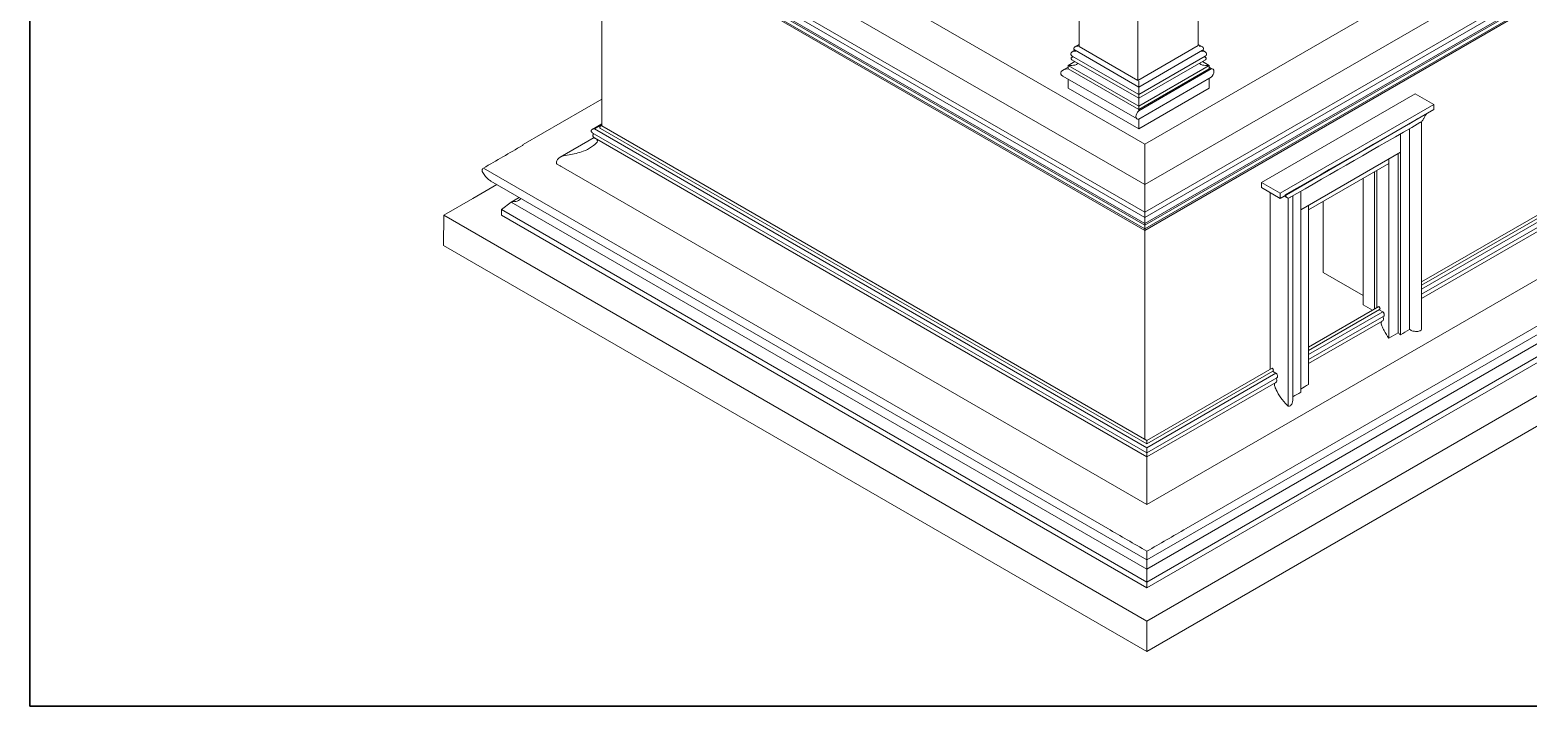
# Model space of a CAD drawing. Header units: millimetres. Extents: x 0 to 319, y 0 to 231.
# Drawn here: x 0 to 202, y 0 to 91.2 of the extents above; entities that cross this region are included whole.
import ezdxf

# ---------------------------------------------------------------- set-up
doc = ezdxf.new("R2010")
doc.units = ezdxf.units.MM
doc.layers.get('0').update_dxf_attribs({"lineweight": 9})
doc.layers.add('11-Template', color=30, linetype='Continuous', lineweight=30)

msp = doc.modelspace()

# ---------------------------------------------------------------- linework, layer by layer
at = {"color": 0, "linetype": 'Continuous', "lineweight": 0, "extrusion": (-5.55112e-17, 0.816497, 0.57735)}
for p, q in [((141.44, 88.91), (141.44, 126.81)), ((157.5, 89.05), (157.5, 126.87)), ((149.34, 84.35), (149.34, 122.25)), ((150.28, 75.76), (74.55, 119.48)), ((226, 119.48), (150.28, 75.76)), ((74.55, 114.02), (150.28, 70.3)), ((74.55, 114.02), (150.28, 70.3)), ((150.28, 70.3), (226, 114.02)), ((150.28, 70.3), (226, 114.02)), ((69.47, 112.53), (150.28, 65.88)), ((69.83, 113.03), (150.28, 66.58)), ((70.27, 111.23), (150.28, 65.04)), ((150.28, 66.58), (230.73, 113.03)), ((150.28, 65.88), (231.09, 112.53)), ((150.28, 65.04), (230.29, 111.23)), ((75.53, 107.99), (150.28, 64.84)), ((76.24, 107.06), (150.28, 64.32)), ((150.28, 64.84), (225.03, 107.99)), ((150.28, 64.32), (224.32, 107.06)), ((76.58, 106.68), (150.28, 64.13)), ((77.09, 78.24), (77.09, 106.38)), ((150.28, 64.13), (223.97, 106.68)), ((140.89, 88.88), (141.44, 89.2)), ((149.34, 84.35), (141.44, 88.91)), ((157.5, 89.05), (149.34, 84.35)), ((158.05, 88.88), (157.5, 89.2)), ((139.96, 86.37), (140.88, 86.9)), ((140.46, 87.46), (140.64, 87.56)), ((149.47, 81.94), (140.46, 87.14)), ((140.51, 88.2), (140.88, 88.42)), ((149.47, 82.46), (140.51, 87.64)), ((149.47, 83.46), (140.89, 88.41)), ((149.47, 83.46), (158.05, 88.41)), ((149.47, 82.46), (158.43, 87.64)), ((149.47, 81.94), (158.49, 87.14)), ((158.43, 88.2), (158.06, 88.42)), ((158.98, 86.37), (158.06, 86.9)), ((158.49, 87.46), (158.3, 87.56)), ((139.25, 85.74), (139.96, 86.16)), ((149.24, 79.15), (139.25, 84.92)), ((139.96, 85.92), (139.96, 86.37)), ((149.47, 80.88), (139.96, 86.37)), ((149.47, 80.42), (139.96, 85.92)), ((149.47, 80.88), (158.98, 86.37)), ((149.47, 80.42), (158.98, 85.92)), ((149.47, 80.25), (159.24, 85.9)), ((158.98, 85.92), (158.98, 86.37)), ((159.47, 85.87), (158.98, 86.16)), ((139.96, 83.31), (139.96, 84.51)), ((159.24, 84.77), (149.47, 79.13)), ((149.47, 83.46), (149.47, 84.26)), ((149.47, 82.46), (149.47, 83.42)), ((158.98, 83.31), (158.98, 84.62)), ((66.47, 75.69), (77.09, 81.82)), ((149.47, 81.94), (149.47, 82.46)), ((149.47, 80.88), (149.47, 80.42)), ((166.02, 70.59), (186.75, 82.56)), ((189.26, 81.11), (168.53, 69.14)), ((186.75, 82.56), (189.26, 81.11)), ((189.26, 80.42), (189.26, 81.11)), ((149.47, 80.25), (149.47, 80.42)), ((149.47, 79.13), (149.47, 77.82)), ((168.53, 68.45), (189.26, 80.42)), ((187.6, 50.78), (187.6, 78.79)), ((75.81, 77.74), (77.09, 78.48)), ((150.58, 34.13), (75.81, 77.3)), ((76.09, 77.83), (77.09, 78.41)), ((150.58, 34.83), (76.09, 77.83)), ((76.91, 78.18), (77.09, 78.28)), ((150.58, 35.35), (76.91, 77.89)), ((150.58, 35.81), (77.09, 78.24)), ((184.75, 74.67), (184.75, 77.14)), ((184.75, 50.07), (184.75, 77.14)), ((185.99, 50.79), (185.99, 77.86)), ((187.6, 57.18), (224.07, 78.24)), ((187.6, 56.73), (224.25, 77.89)), ((187.6, 56.2), (225.06, 77.83)), ((187.6, 55.51), (225.35, 77.3)), ((71.47, 74), (76.04, 76.64)), ((150.58, 33.6), (76.09, 76.61)), ((150.28, 75.76), (150.28, 70.3)), ((187.6, 54.97), (225.06, 76.61)), ((150.58, 27.16), (71.06, 73.07)), ((150.58, 27.16), (230.1, 73.07)), ((171.31, 66.92), (184.75, 74.67)), ((172.38, 66.9), (183.19, 73.14)), ((183.19, 73.14), (183.19, 73.77)), ((183.2, 49.61), (183.2, 73.78)), ((184.46, 50.34), (184.46, 74.51)), ((145.29, 23.93), (61.12, 72.53)), ((150.58, 19.71), (62.11, 70.79)), ((150.58, 19.71), (239.04, 70.79)), ((155.87, 23.93), (240.04, 72.53)), ((179.72, 54.09), (179.72, 71.14)), ((181.26, 53.52), (181.26, 72.03)), ((181.55, 72.2), (181.55, 53.69)), ((181.55, 72.2), (181.55, 53.69)), ((59.69, 68.45), (62.92, 70.32)), ((166.02, 70.59), (168.53, 69.14)), ((166.02, 69.9), (166.02, 70.59)), ((166.02, 69.9), (168.53, 68.45)), ((167.17, 69.23), (167.17, 45.39)), ((168.53, 69.14), (168.53, 68.45)), ((169.1, 68.78), (169.45, 68.58)), ((170.23, 41.21), (170.23, 68.78)), ((171.31, 69.4), (171.31, 66.92)), ((171.31, 42.31), (171.31, 69.4)), ((59.69, 68.42), (55.81, 66.17)), ((59.69, 68.45), (59.69, 68.42)), ((64.89, 67.94), (63.56, 66.96)), ((150.58, 16.72), (63.56, 66.96)), ((63.56, 66.96), (63.56, 66.18)), ((64.89, 67.94), (65.97, 68.56)), ((150.58, 18.47), (64.89, 67.94)), ((150.58, 18.47), (236.27, 67.94)), ((150.58, 16.72), (237.6, 66.96)), ((169.64, 40.41), (169.64, 68.49)), ((172.37, 43.36), (172.37, 67.53)), ((172.37, 66.91), (172.38, 66.9)), ((172.38, 67.54), (172.38, 66.9)), ((174.34, 58.44), (174.34, 68.04)), ((55.81, 66.17), (55.76, 62.11)), ((150.58, 11.45), (55.81, 66.17)), ((150.58, 15.94), (63.56, 66.18)), ((150.28, 66.58), (150.28, 65.88)), ((150.28, 65.04), (150.28, 65.88)), ((150.58, 15.94), (237.6, 66.18)), ((150.58, 11.45), (245.35, 66.17)), ((150.28, 35.98), (150.28, 64.13)), ((55.76, 62.11), (150.58, 7.36)), ((150.58, 7.36), (245.4, 62.11)), ((179.72, 55.34), (174.34, 58.44)), ((172.37, 48.39), (181.86, 53.87)), ((172.37, 47.94), (181.95, 53.47)), ((172.37, 47.41), (182.36, 53.17)), ((172.37, 46.72), (182.5, 52.57)), ((180.98, 53.36), (179.72, 54.09)), ((181.9, 53.44), (182.36, 53.17)), ((172.37, 46.18), (182.36, 51.95)), ((150.58, 35.81), (167.47, 45.56)), ((150.58, 35.35), (167.56, 45.16)), ((150.58, 34.83), (167.97, 44.87)), ((167.51, 45.13), (167.97, 44.87)), ((150.58, 34.13), (168.11, 44.26)), ((150.58, 33.6), (167.97, 43.64)), ((150.58, 16.72), (150.58, 18.47)), ((150.58, 15.94), (150.58, 16.72)), ((150.58, 7.36), (150.58, 11.45))]:
    msp.add_line(p, q, dxfattribs=at)
for p, q in [((139.96, 83.31), (149.47, 77.82)), ((149.47, 77.82), (158.98, 83.31))]:
    msp.add_line(p, q)
at = {"color": 0, "linetype": 'Continuous', "lineweight": 0, "extrusion": (-3.30453e-17, -1.66533e-16, -1)}
msp.add_ellipse((141.3, 88.65), major_axis=(0.575, 0), ratio=0.57735, start_param=2.356194, end_param=4.712389, dxfattribs=at)
at = {"color": 0, "linetype": 'Continuous', "lineweight": 0}
for centre, major_axis, start_param, end_param in [((157.64, 88.65), (-0.575, 0), 2.356194, 4.712389), ((157.94, 87.92), (0.689, 0), -0.785398, 1.570796), ((158.21, 87.3), (-0.383, 0), 2.356194, 4.668458), ((158.98, 85.33), (-1.01, 0), -1.832443, -1.570796), ((159.11, 85.26), (0.357, 0.619), -2.094548, 0.523752), ((149.6, 79.77), (-0.357, -0.619), -2.094548, 0.523752)]:
    msp.add_ellipse(centre, major_axis=major_axis, ratio=0.57735, start_param=start_param, end_param=end_param, dxfattribs=at)
at = {"color": 0, "linetype": 'Continuous', "lineweight": 0, "extrusion": (-7.76119e-17, -7.82606e-33, -1)}
msp.add_ellipse((141, 87.92), major_axis=(0.689, 0), ratio=0.57735, start_param=2.356194, end_param=4.712389, dxfattribs=at)
at = {"color": 0, "linetype": 'Continuous', "lineweight": 0, "extrusion": (4.2552e-17, -5.55112e-17, -1)}
msp.add_ellipse((140.73, 87.3), major_axis=(0.383, 0), ratio=0.57735, start_param=2.356194, end_param=4.668458, dxfattribs=at)
at = {"color": 0, "linetype": 'Continuous', "lineweight": 0, "extrusion": (-3.2095e-17, -1.66533e-16, -1)}
msp.add_ellipse((139.96, 85.33), major_axis=(1.01, 0), ratio=0.57735, start_param=2.356194, end_param=4.712389, dxfattribs=at)
at = {"color": 0, "linetype": 'Continuous', "lineweight": 0}
for points, knots in [([(140.84, 87.43), (140.83, 87.44), (140.83, 87.44), (140.83, 87.44), (140.83, 87.45), (140.83, 87.45), (140.83, 87.45), (140.83, 87.45)], [0.06844348, 0.06844348, 0.06844348, 0.06844348, 0.08394515, 0.08394515, 0.0966827, 0.0966827, 0.10548621, 0.10548621, 0.10548621, 0.10548621]), ([(158.1, 87.43), (158.11, 87.44), (158.11, 87.44), (158.11, 87.44), (158.11, 87.44), (158.11, 87.45), (158.11, 87.45), (158.11, 87.45), (158.11, 87.45), (158.11, 87.45)], [0.13090762, 0.13090762, 0.13090762, 0.13090762, 0.14474234, 0.14474234, 0.15599817, 0.15599817, 0.167254, 0.167254, 0.1690782, 0.1690782, 0.1690782, 0.1690782]), ([(139.96, 86.37), (140.29, 86.37), (140.63, 86.37), (140.95, 86.45), (141.02, 86.47), (141.12, 86.52), (141.16, 86.55), (141.22, 86.63), (141.24, 86.66), (141.25, 86.69)], [0, 0, 0, 0, 1.203402, 1.203402, 1.59623, 1.59623, 1.832188, 1.832188, 1.965514, 1.965514, 1.965514, 1.965514]), ([(158.98, 86.37), (158.65, 86.37), (158.31, 86.37), (157.99, 86.45), (157.92, 86.47), (157.82, 86.52), (157.78, 86.55), (157.72, 86.63), (157.7, 86.66), (157.69, 86.69)], [0, 0, 0, 0, 1.203402, 1.203402, 1.59623, 1.59623, 1.832188, 1.832188, 1.965514, 1.965514, 1.965514, 1.965514]), ([(149.35, 82.53), (149.35, 82.53), (149.35, 82.53), (149.34, 82.53), (149.34, 82.53), (149.33, 82.53), (149.32, 82.53), (149.32, 82.54)], [0.01448681, 0.01448681, 0.01448681, 0.01448681, 0.02329032, 0.02329032, 0.03602787, 0.03602787, 0.05152954, 0.05152954, 0.05152954, 0.05152954]), ([(149.47, 81.94), (149.47, 81.9), (149.47, 81.87), (149.47, 81.76), (149.47, 81.71), (149.47, 81.61), (149.47, 81.55), (149.47, 81.4), (149.47, 81.3), (149.47, 81.1), (149.47, 80.99), (149.47, 80.88)], [0.614644, 0.614644, 0.614644, 0.614644, 0.761076, 0.761076, 1.035088, 1.035088, 1.434809, 1.434809, 2.229311, 2.229311, 3.154262, 3.154262, 3.154262, 3.154262]), ([(149.59, 82.53), (149.59, 82.53), (149.59, 82.53), (149.59, 82.53), (149.6, 82.53), (149.6, 82.53), (149.61, 82.53), (149.61, 82.53), (149.62, 82.53), (149.62, 82.54)], [0.07538314, 0.07538314, 0.07538314, 0.07538314, 0.07720734, 0.07720734, 0.08846318, 0.08846318, 0.09971901, 0.09971901, 0.11355373, 0.11355373, 0.11355373, 0.11355373]), ([(187.65, 78.82), (187.72, 78.93), (187.86, 79.15), (188.01, 79.46), (188.16, 79.68), (188.23, 79.79), (188.26, 79.84)], [-292.951313, -292.951313, -292.951313, -292.951313, -244.128652, -194.265793, -164.272047, -143.446312, -143.446312, -143.446312, -143.446312]), ([(76.09, 77.83), (76.01, 77.82), (75.92, 77.8), (75.8, 77.74), (75.75, 77.71), (75.69, 77.65), (75.67, 77.62), (75.65, 77.56), (75.65, 77.53), (75.66, 77.47), (75.67, 77.44), (75.71, 77.38), (75.74, 77.35), (75.78, 77.32), (75.8, 77.31), (75.81, 77.3)], [0, 0, 0, 0, 0.308274, 0.308274, 0.552384, 0.552384, 0.741321, 0.741321, 0.899554, 0.899554, 1.067616, 1.067616, 1.267467, 1.267467, 1.337357, 1.337357, 1.337357, 1.337357]), ([(76.03, 77.18), (76, 77.15), (75.97, 77.12), (75.91, 77.05), (75.89, 77.01), (75.87, 76.92), (75.87, 76.88), (75.89, 76.8), (75.92, 76.76), (75.98, 76.68), (76.03, 76.64), (76.09, 76.61)], [0.097737, 0.097737, 0.097737, 0.097737, 0.274566, 0.274566, 0.495946, 0.495946, 0.693102, 0.693102, 0.903572, 0.903572, 1.1693, 1.1693, 1.1693, 1.1693]), ([(77.09, 78.24), (77.03, 78.23), (76.98, 78.21), (76.9, 78.18), (76.87, 78.16), (76.83, 78.11), (76.82, 78.09), (76.81, 78.05), (76.8, 78.03), (76.81, 77.99), (76.82, 77.98), (76.85, 77.94), (76.87, 77.92), (76.9, 77.9), (76.9, 77.89), (76.91, 77.89)], [0, 0, 0, 0, 0.201653, 0.201653, 0.3611565, 0.3611565, 0.4852475, 0.4852475, 0.5900198, 0.5900198, 0.7018515, 0.7018515, 0.8357645, 0.8357645, 0.8761604, 0.8761604, 0.8761604, 0.8761604]), ([(76.11, 76.6), (76.23, 76.52), (76.36, 76.44), (76.47, 76.32), (76.48, 76.28), (76.5, 76.21), (76.5, 76.18), (76.49, 76.11), (76.47, 76.06), (76.41, 75.96), (76.35, 75.89), (76.12, 75.68), (75.85, 75.49), (75.31, 75.13), (74.98, 74.95), (74.28, 74.68), (73.95, 74.59), (73.27, 74.43), (72.94, 74.37), (72.35, 74.26), (71.99, 74.21), (71.54, 74.05), (71.43, 73.98), (71.26, 73.84), (71.19, 73.76), (71.09, 73.6), (70.99, 73.41), (70.96, 73.27), (70.96, 73.23), (70.97, 73.18), (70.98, 73.15), (71.01, 73.11), (71.03, 73.09), (71.05, 73.08), (71.06, 73.08), (71.06, 73.07)], [0.002884, 0.002884, 0.002884, 0.002884, 0.566907, 0.566907, 0.802078, 0.802078, 1.022046, 1.022046, 1.306577, 1.306577, 1.802913, 1.802913, 2.959443, 2.959443, 6.115765, 6.115765, 8.496431, 8.496431, 11.193513, 11.193513, 15.135507, 15.135507, 17.569273, 17.569273, 20.052596, 20.052596, 21.991096, 21.991096, 22.59109, 22.59109, 23.033483, 23.033483, 23.456243, 23.456243, 23.517893, 23.517893, 23.517893, 23.517893]), ([(61.12, 72.53), (61.07, 72.49), (61.03, 72.45), (60.98, 72.36), (60.96, 72.31), (60.95, 72.21), (60.96, 72.15), (61.01, 71.99), (61.07, 71.88), (61.25, 71.62), (61.39, 71.45), (61.7, 71.1), (61.77, 71.02), (61.99, 70.86), (62.05, 70.82), (62.11, 70.79)], [0, 0, 0, 0, 0.228657, 0.228657, 0.432154, 0.432154, 0.69079, 0.69079, 1.135152, 1.135152, 1.851837, 1.851837, 2.813118, 2.813118, 3.124522, 3.124522, 3.124522, 3.124522]), ([(150.28, 66.58), (150.28, 66.87), (150.28, 67.17), (150.28, 68.22), (150.28, 68.44), (150.28, 69.06), (150.28, 69.31), (150.28, 69.68), (150.28, 69.8), (150.28, 70.08), (150.28, 70.2), (150.28, 70.3)], [0, 0, 0, 0, 1.405931, 1.405931, 4.918064, 4.918064, 6.874627, 6.874627, 7.815561, 7.815561, 9.011505, 9.011505, 9.011505, 9.011505]), ([(169.21, 68.91), (169.22, 68.88), (169.25, 68.81), (169.3, 68.73), (169.34, 68.65), (169.47, 68.56), (169.59, 68.51), (169.68, 68.47)], [-142.446312, -142.446312, -142.446312, -142.446312, -124.091762, -102.372917, -84.446619, -65.478887, -1, -1, -1, -1]), ([(66.18, 68.44), (66.13, 68.37), (66.07, 68.31), (65.9, 68.18), (65.8, 68.13), (65.45, 68.02), (65.17, 67.98), (64.89, 67.94)], [13.854576, 13.854576, 13.854576, 13.854576, 15.019887, 15.019887, 16.575648, 16.575648, 19.594829, 19.594829, 19.594829, 19.594829]), ([(169.85, 68.56), (169.85, 68.56), (169.9, 68.58), (169.93, 68.61), (169.96, 68.63)], [-6.884127, -6.884127, -6.884127, -6.884127, -6.8624818, -6.6961399, -6.6961399, -6.6961399, -6.6961399]), ([(150.28, 64.84), (150.28, 64.84), (150.28, 64.84), (150.28, 64.86), (150.28, 64.9), (150.28, 64.98), (150.28, 64.98), (150.28, 65.02), (150.28, 65.03), (150.28, 65.04)], [0.883352758, 0.883352758, 0.883352758, 0.883352758, 0.884135237, 0.884135237, 0.887027618, 0.887027618, 0.889947785, 0.889947785, 0.891074756, 0.891074756, 0.891074756, 0.891074756]), ([(150.28, 64.32), (150.28, 64.32), (150.28, 64.32), (150.28, 64.34), (150.28, 64.36), (150.28, 64.42), (150.28, 64.45), (150.28, 64.53), (150.28, 64.57), (150.28, 64.69), (150.28, 64.75), (150.28, 64.81), (150.28, 64.83), (150.28, 64.84)], [0.5137347, 0.5137347, 0.5137347, 0.5137347, 0.548046, 0.548046, 0.6111827, 0.6111827, 0.6633785, 0.6633785, 0.7005261, 0.7005261, 0.733686, 0.733686, 0.7402465, 0.7402465, 0.7402465, 0.7402465]), ([(150.28, 64.13), (150.28, 64.13), (150.28, 64.13), (150.28, 64.14), (150.28, 64.15), (150.28, 64.17), (150.28, 64.18), (150.28, 64.21), (150.28, 64.22), (150.28, 64.26), (150.28, 64.28), (150.28, 64.31), (150.28, 64.31), (150.28, 64.32)], [0.1127884, 0.1127884, 0.1127884, 0.1127884, 0.131265, 0.131265, 0.1615299, 0.1615299, 0.1862335, 0.1862335, 0.210191, 0.210191, 0.237799, 0.237799, 0.2446102, 0.2446102, 0.2446102, 0.2446102]), ([(181.86, 53.87), (181.88, 53.85), (181.9, 53.82), (181.94, 53.77), (181.96, 53.74), (181.98, 53.68), (181.99, 53.65), (182, 53.6), (182, 53.57), (181.99, 53.52), (181.99, 53.5), (181.97, 53.48), (181.96, 53.47), (181.95, 53.47)], [0, 0, 0, 0, 0.1168273, 0.1168273, 0.2337216, 0.2337216, 0.3462179, 0.3462179, 0.4579832, 0.4579832, 0.5749581, 0.5749581, 0.6363354, 0.6363354, 0.6363354, 0.6363354]), ([(182.36, 53.17), (182.39, 53.15), (182.43, 53.11), (182.49, 53.03), (182.51, 52.99), (182.55, 52.9), (182.57, 52.86), (182.58, 52.77), (182.58, 52.73), (182.57, 52.66), (182.56, 52.62), (182.53, 52.59), (182.52, 52.57), (182.5, 52.57)], [0, 0, 0, 0, 0.1764786, 0.1764786, 0.3532887, 0.3532887, 0.5234278, 0.5234278, 0.6912877, 0.6912877, 0.8679756, 0.8679756, 0.9718774, 0.9718774, 0.9718774, 0.9718774]), ([(182.35, 51.95), (182.29, 51.9), (182.23, 51.86), (182.17, 51.76), (182.16, 51.73), (182.15, 51.63), (182.16, 51.58), (182.19, 51.43), (182.22, 51.34), (182.33, 51.06), (182.45, 50.82), (182.77, 50.22), (182.95, 49.92), (183.2, 49.61)], [0.002392, 0.002392, 0.002392, 0.002392, 0.465143, 0.465143, 0.68965, 0.68965, 0.895398, 0.895398, 1.228521, 1.228521, 1.932645, 1.932645, 3.563834, 3.563834, 3.563834, 3.563834]), ([(182.39, 52.5), (182.41, 52.46), (182.43, 52.41), (182.46, 52.31), (182.47, 52.25), (182.47, 52.14), (182.46, 52.08), (182.43, 52.02), (182.42, 52), (182.39, 51.97), (182.38, 51.96), (182.36, 51.95)], [0.0796808, 0.0796808, 0.0796808, 0.0796808, 0.247708, 0.247708, 0.4858269, 0.4858269, 0.732749, 0.732749, 0.8596401, 0.8596401, 0.9723527, 0.9723527, 0.9723527, 0.9723527]), ([(185.99, 50.79), (186.06, 50.73), (186.12, 50.68), (186.24, 50.61), (186.31, 50.58), (186.55, 50.53), (186.77, 50.51), (187.06, 50.51), (187.17, 50.52), (187.31, 50.55), (187.37, 50.58), (187.51, 50.65), (187.55, 50.71), (187.6, 50.78)], [-1.643436, -1.643436, -1.643436, -1.643436, -1.407176, -1.407176, -1.230688, -1.230688, -1.023071, -1.023071, -0.720827, -0.720827, -0.428637, -0.428637, 0, 0, 0, 0]), ([(167.47, 45.56), (167.5, 45.54), (167.52, 45.52), (167.56, 45.46), (167.57, 45.44), (167.6, 45.38), (167.61, 45.35), (167.62, 45.29), (167.62, 45.26), (167.61, 45.22), (167.6, 45.2), (167.58, 45.17), (167.57, 45.17), (167.56, 45.16)], [0, 0, 0, 0, 0.1168241, 0.1168241, 0.2337166, 0.2337166, 0.3462134, 0.3462134, 0.4579803, 0.4579803, 0.5749563, 0.5749563, 0.636331, 0.636331, 0.636331, 0.636331]), ([(167.97, 44.87), (168.01, 44.84), (168.04, 44.81), (168.1, 44.73), (168.13, 44.68), (168.16, 44.59), (168.18, 44.55), (168.19, 44.46), (168.19, 44.42), (168.18, 44.35), (168.17, 44.32), (168.14, 44.28), (168.13, 44.27), (168.11, 44.26)], [0, 0, 0, 0, 0.1764737, 0.1764737, 0.3532808, 0.3532808, 0.5234204, 0.5234204, 0.6912827, 0.6912827, 0.8679724, 0.8679724, 0.9718707, 0.9718707, 0.9718707, 0.9718707]), ([(167.96, 43.64), (167.9, 43.6), (167.84, 43.56), (167.79, 43.46), (167.77, 43.43), (167.76, 43.33), (167.77, 43.28), (167.79, 43.15), (167.82, 43.06), (167.89, 42.89), (167.95, 42.74), (168.36, 41.94), (168.54, 41.63), (169.09, 40.94), (169.4, 40.63), (169.64, 40.41)], [0.002392, 0.002392, 0.002392, 0.002392, 0.444698, 0.444698, 0.692035, 0.692035, 0.925843, 0.925843, 1.294564, 1.294564, 1.655421, 1.655421, 2.153217, 2.153217, 2.722351, 2.722351, 2.722351, 2.722351]), ([(168, 44.19), (168.02, 44.15), (168.04, 44.11), (168.07, 44), (168.08, 43.94), (168.08, 43.83), (168.07, 43.78), (168.04, 43.71), (168.03, 43.69), (168, 43.66), (167.99, 43.65), (167.97, 43.64)], [0.0796802, 0.0796802, 0.0796802, 0.0796802, 0.2477065, 0.2477065, 0.485828, 0.485828, 0.7327547, 0.7327547, 0.8596412, 0.8596412, 0.9723489, 0.9723489, 0.9723489, 0.9723489]), ([(169.64, 40.41), (169.74, 40.43), (169.82, 40.45), (169.9, 40.49), (169.91, 40.49), (169.92, 40.5), (169.92, 40.5), (169.94, 40.51), (169.95, 40.52), (169.99, 40.55), (170.01, 40.57), (170.13, 40.72), (170.17, 40.87), (170.2, 40.99), (170.23, 41.11), (170.23, 41.21)], [-1.900654, -1.900654, -1.900654, -1.900654, -1.614071, -1.614071, -1.595431, -1.595431, -1.575496, -1.575496, -1.529681, -1.529681, -1.405868, -1.405868, -0.826819, -0.826819, -0.55592, -0.55592, -0.55592, -0.55592]), ([(150.58, 35.35), (150.58, 35.35), (150.58, 35.36), (150.58, 35.37), (150.58, 35.39), (150.58, 35.42), (150.58, 35.44), (150.58, 35.48), (150.58, 35.51), (150.58, 35.56), (150.58, 35.59), (150.58, 35.66), (150.58, 35.69), (150.58, 35.75), (150.58, 35.78), (150.58, 35.81)], [0.241466, 0.241466, 0.241466, 0.241466, 0.3611565, 0.3611565, 0.4852475, 0.4852475, 0.5900198, 0.5900198, 0.7018515, 0.7018515, 0.8357645, 0.8357645, 0.9977575, 0.9977575, 1.1630708, 1.1630708, 1.1630708, 1.1630708]), ([(150.58, 34.13), (150.58, 34.13), (150.58, 34.14), (150.58, 34.16), (150.58, 34.18), (150.58, 34.23), (150.58, 34.26), (150.58, 34.32), (150.58, 34.36), (150.58, 34.44), (150.58, 34.49), (150.58, 34.59), (150.58, 34.65), (150.58, 34.74), (150.58, 34.79), (150.58, 34.83)], [0.380388, 0.380388, 0.380388, 0.380388, 0.552384, 0.552384, 0.741321, 0.741321, 0.899554, 0.899554, 1.067616, 1.067616, 1.267467, 1.267467, 1.535772, 1.535772, 1.787591, 1.787591, 1.787591, 1.787591]), ([(150.58, 33.6), (150.58, 33.6), (150.58, 33.61), (150.58, 33.66), (150.58, 33.69), (150.58, 33.76), (150.58, 33.8), (150.58, 33.89), (150.58, 33.94), (150.58, 34.04), (150.58, 34.09), (150.58, 34.13)], [0.01439, 0.01439, 0.01439, 0.01439, 0.279349, 0.279349, 0.503186, 0.503186, 0.701477, 0.701477, 0.910866, 0.910866, 1.087776, 1.087776, 1.087776, 1.087776]), ([(150.58, 27.16), (150.58, 27.16), (150.58, 27.17), (150.58, 27.18), (150.58, 27.19), (150.58, 27.22), (150.58, 27.24), (150.58, 27.3), (150.58, 27.35), (150.58, 27.5), (150.58, 27.65), (150.58, 27.88), (150.58, 28.03), (150.58, 28.28), (150.58, 28.4), (150.58, 28.72), (150.58, 28.91), (150.58, 29.32), (150.58, 29.63), (150.58, 30.32), (150.58, 30.65), (150.58, 31.21), (150.58, 31.45), (150.58, 31.93), (150.58, 32.11), (150.58, 32.36), (150.58, 32.44), (150.58, 32.7), (150.58, 32.91), (150.58, 33.16), (150.58, 33.24), (150.58, 33.36), (150.58, 33.4), (150.58, 33.48), (150.58, 33.5), (150.58, 33.54), (150.58, 33.56), (150.58, 33.59), (150.58, 33.6), (150.58, 33.6)], [0.962091, 0.962091, 0.962091, 0.962091, 1.07027, 1.07027, 1.234624, 1.234624, 1.41097, 1.41097, 1.680656, 1.680656, 2.302949, 2.302949, 3.670479, 3.670479, 4.67191, 4.67191, 5.9986, 5.9986, 7.721064, 7.721064, 9.053372, 9.053372, 9.890145, 9.890145, 10.394915, 10.394915, 10.572191, 10.572191, 11.079549, 11.079549, 11.288032, 11.288032, 11.429512, 11.429512, 11.580153, 11.580153, 11.807734, 11.807734, 12.258258, 12.258258, 12.258258, 12.258258]), ([(150.58, 19.71), (150.58, 19.71), (150.58, 19.71), (150.58, 19.72), (150.58, 19.77), (150.58, 19.89), (150.58, 19.95), (150.58, 20.1), (150.58, 20.21), (150.58, 20.41), (150.58, 20.47), (150.58, 20.6), (150.58, 20.65), (150.58, 20.76), (150.58, 20.82), (150.58, 20.88)], [13.488989, 13.488989, 13.488989, 13.488989, 13.773053, 13.773053, 15.77787, 15.77787, 17.677785, 17.677785, 20.506191, 20.506191, 21.643754, 21.643754, 22.36115, 22.36115, 23.132517, 23.132517, 23.132517, 23.132517]), ([(150.58, 18.47), (150.58, 18.7), (150.58, 18.94), (150.58, 19.34), (150.58, 19.46), (150.58, 19.61), (150.58, 19.66), (150.58, 19.71)], [0, 0, 0, 0, 1.170877, 1.170877, 1.837864, 1.837864, 2.220689, 2.220689, 2.220689, 2.220689])]:
    msp.add_open_spline(points, degree=3, knots=knots, dxfattribs=at)
for points in [[(188.26, 79.84), (181.91, 76.2), (175.56, 72.55), (169.21, 68.91)], [(187.46, 78.71), (187.53, 78.74), (187.59, 78.78), (187.65, 78.82)], [(169.68, 68.47), (175.58, 71.87), (181.49, 75.27), (187.39, 78.66)], [(187.46, 78.71), (187.44, 78.7), (187.41, 78.68), (187.39, 78.67)], [(66.41, 75.58), (64.64, 74.56), (62.88, 73.55), (61.12, 72.53)], [(66.47, 75.69), (66.45, 75.66), (66.43, 75.62), (66.41, 75.58)], [(66.41, 75.58), (66.41, 75.58), (66.41, 75.58), (66.41, 75.58)], [(71.48, 72.83), (71.5, 72.81), (71.52, 72.78), (71.54, 72.76)], [(184.75, 50.07), (185.16, 50.31), (185.57, 50.55), (185.99, 50.79)], [(183.2, 49.61), (183.62, 49.85), (184.04, 50.09), (184.46, 50.34)], [(184.46, 50.34), (184.55, 50.25), (184.65, 50.16), (184.75, 50.07)], [(171.31, 42.74), (171.66, 42.95), (172.02, 43.15), (172.37, 43.36)], [(170.23, 41.69), (170.59, 41.9), (170.95, 42.11), (171.31, 42.31)], [(145.29, 23.93), (145.29, 23.93), (145.29, 23.93), (145.29, 23.93)], [(150.58, 20.88), (148.81, 21.89), (147.05, 22.91), (145.29, 23.93)], [(150.58, 20.88), (152.34, 21.89), (154.11, 22.91), (155.87, 23.93)], [(155.87, 23.93), (155.87, 23.93), (155.87, 23.93), (155.87, 23.93)]]:
    msp.add_open_spline(points, degree=3, dxfattribs=at)
at = {"layer": '11-Template'}
msp.add_lwpolyline([(0, 0), (319, 0), (319, 231), (0, 231)], close=True, dxfattribs=at)

doc.saveas('drawing.dxf')
